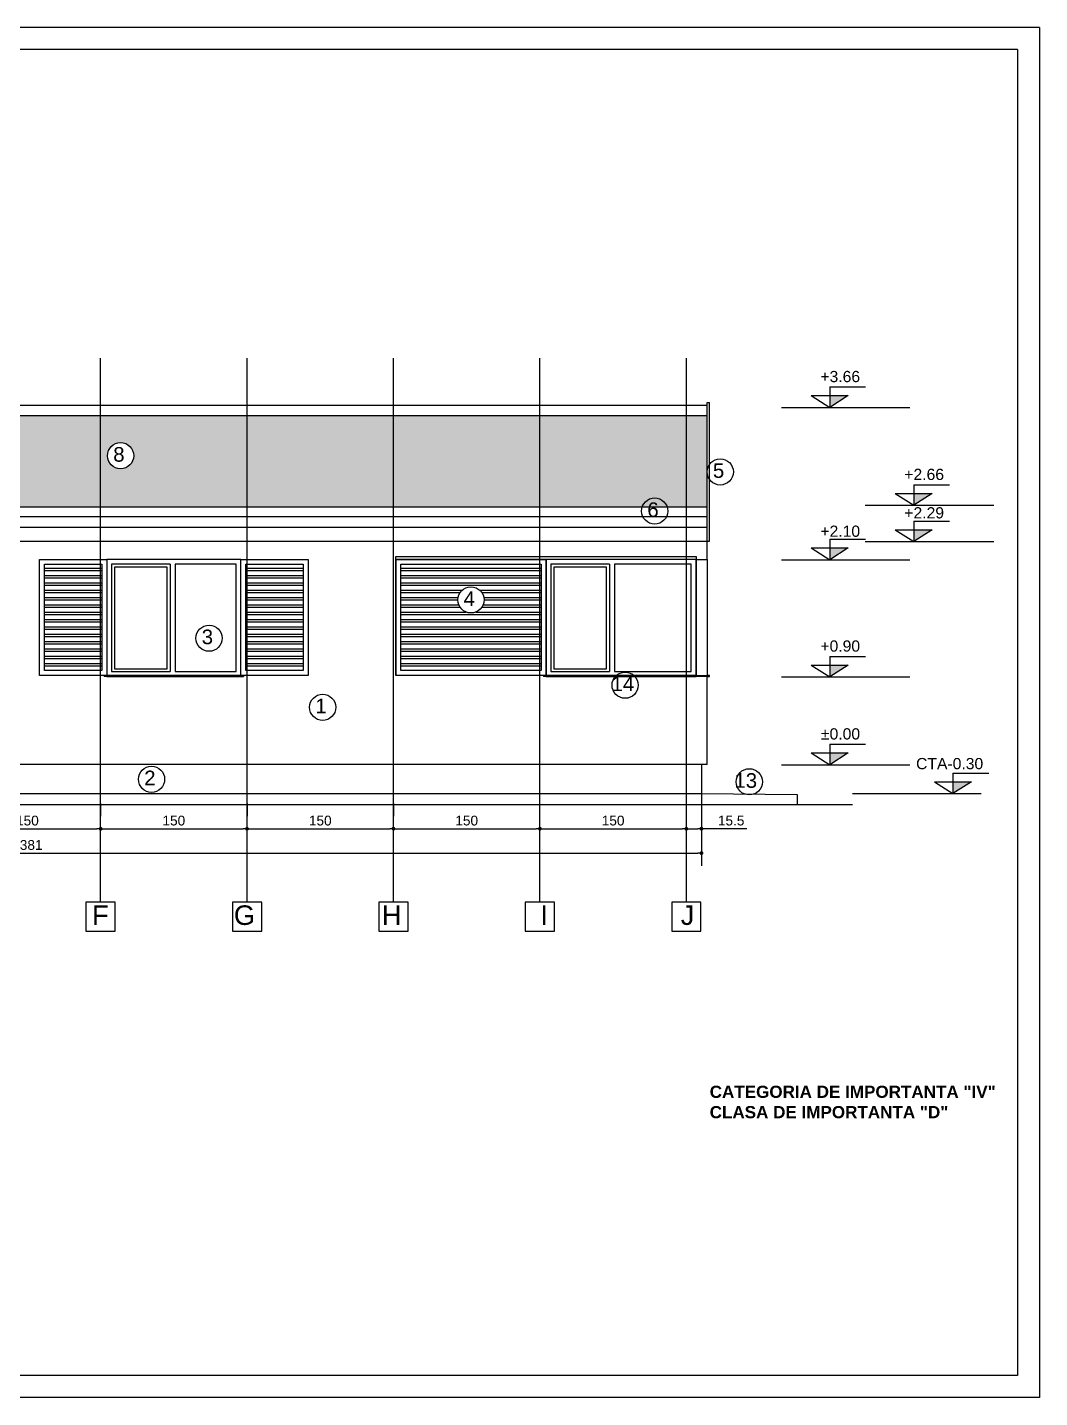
# Model space of a CAD drawing. Header units: millimetres. Extents: x 10453 to 58457, y -15634 to -5634.
# Drawn here: x 51405 to 52442, y -7918 to -6514 of the extents above; entities that cross this region are included whole.
import ezdxf

# ---------------------------------------------------------------- set-up
doc = ezdxf.new("R2010")
doc.units = ezdxf.units.MM
doc.header["$MEASUREMENT"] = 0
doc.layers.get('Defpoints').update_dxf_attribs({"color": 210, "lineweight": 0})
doc.styles.add('1pe200', font='arial.ttf', dxfattribs={"height": 55})
doc.styles.get("Standard").update_dxf_attribs({"font": 'arial.ttf', "height": 10})
doc.styles.add('Stilul meu', font='arial.ttf', dxfattribs={"height": 21})
doc.dimstyles.get("Standard").update_dxf_attribs({"dimscale": 1.3, "dimtxt": 35, "dimasz": 3, "dimexe": 10, "dimexo": 20, "dimgap": 2.5, "dimtad": 1, "dimdsep": 46, "dimtxsty": 'Standard', "dimblk": 'DOT', "dimcen": 3, "dimazin": 0, "dimtfac": 1, "dimtofl": 0, "dimtmove": 0, "dimatfit": 3, "dimldrblk": 'DOT', "dimfxl": 0.18, "dimtolj": 1, "dimtzin": 0, "dimlwe": -1, "dimarcsym": 0})

# ---------------------------------------------------------------- blocks, each defined once
blk = doc.blocks.new('_Dot')
at = {"color": 0, "linetype": 'ByBlock', "lineweight": -2}
blk.add_line((-0.5, 0), (-1, 0), dxfattribs=at)
at = {"color": 0, "linetype": 'ByBlock', "const_width": 0.5}
blk.add_lwpolyline([(-0.25, 0, 1), (0.25, 0, 1)], format="xyb", close=True, dxfattribs=at)
blk = doc.blocks.new('*D344')
at = {"color": 0, "ltscale": 10, "transparency": 16777216}
for p, q in [((50714.7, -7325.2), (50714.7, -7373.2)), ((52095.7, -7325.2), (52095.7, -7373.2))]:
    blk.add_line(p, q, dxfattribs=at)
at = {"color": 0, "linetype": 'ByBlock', "lineweight": -2, "ltscale": 10, "transparency": 16777216}
blk.add_line((50718.6, -7360.2), (52091.8, -7360.2), dxfattribs=at)
at = {"layer": 'Defpoints', "color": 0, "ltscale": 10, "transparency": 16777216}
for p in [(50714.7, -7299.2), (52095.7, -7299.2), (52095.7, -7360.2)]:
    blk.add_point(p, dxfattribs=at)
at = {"color": 0, "lineweight": -2, "ltscale": 10, "transparency": 16777216, "xscale": 3.9, "yscale": 3.9, "zscale": 3.9, "rotation": 180}
blk.add_blockref('_Dot', (50714.7, -7360.2), dxfattribs=at)
at = {"color": 0, "lineweight": -2, "ltscale": 10, "transparency": 16777216, "xscale": 3.9, "yscale": 3.9, "zscale": 3.9}
blk.add_blockref('_Dot', (52095.7, -7360.2), dxfattribs=at)
at = {"color": 0, "ltscale": 10, "transparency": 16777216, "insert": (51405.2, -7351.9), "char_height": 10, "attachment_point": 5}
blk.add_mtext('\\A1;1381', dxfattribs=at)
blk = doc.blocks.new('*D350')
at = {"color": 0, "ltscale": 10, "transparency": 16777216}
for p, q in [((51330.2, -7309.2), (51330.2, -7322.2)), ((51480.2, -7361.2), (51480.2, -7348.2))]:
    blk.add_line(p, q, dxfattribs=at)
at = {"color": 0, "linetype": 'ByBlock', "lineweight": -2, "ltscale": 10, "transparency": 16777216}
blk.add_line((51334.1, -7335.2), (51476.3, -7335.2), dxfattribs=at)
at = {"layer": 'Defpoints', "color": 0, "ltscale": 10, "transparency": 16777216}
for p in [(51330.2, -7335.2), (51480.2, -7335.2), (51480.2, -7335.2)]:
    blk.add_point(p, dxfattribs=at)
at = {"color": 0, "lineweight": -2, "ltscale": 10, "transparency": 16777216, "xscale": 3.9, "yscale": 3.9, "zscale": 3.9, "rotation": 180}
blk.add_blockref('_Dot', (51330.2, -7335.2), dxfattribs=at)
at = {"color": 0, "lineweight": -2, "ltscale": 10, "transparency": 16777216, "xscale": 3.9, "yscale": 3.9, "zscale": 3.9}
blk.add_blockref('_Dot', (51480.2, -7335.2), dxfattribs=at)
at = {"color": 0, "ltscale": 10, "transparency": 16777216, "insert": (51405.2, -7326.9), "char_height": 10, "attachment_point": 5}
blk.add_mtext('\\A1;150', dxfattribs=at)
blk = doc.blocks.new('*D351')
at = {"color": 0, "ltscale": 10, "transparency": 16777216}
for p, q in [((51480.2, -7309.2), (51480.2, -7322.2)), ((51630.2, -7360.3), (51630.2, -7348.2))]:
    blk.add_line(p, q, dxfattribs=at)
at = {"color": 0, "linetype": 'ByBlock', "lineweight": -2, "ltscale": 10, "transparency": 16777216}
blk.add_line((51484.1, -7335.2), (51626.3, -7335.2), dxfattribs=at)
at = {"layer": 'Defpoints', "color": 0, "ltscale": 10, "transparency": 16777216}
for p in [(51480.2, -7335.2), (51630.2, -7334.3), (51630.2, -7335.2)]:
    blk.add_point(p, dxfattribs=at)
at = {"color": 0, "lineweight": -2, "ltscale": 10, "transparency": 16777216, "xscale": 3.9, "yscale": 3.9, "zscale": 3.9, "rotation": 180}
blk.add_blockref('_Dot', (51480.2, -7335.2), dxfattribs=at)
at = {"color": 0, "lineweight": -2, "ltscale": 10, "transparency": 16777216, "xscale": 3.9, "yscale": 3.9, "zscale": 3.9}
blk.add_blockref('_Dot', (51630.2, -7335.2), dxfattribs=at)
at = {"color": 0, "ltscale": 10, "transparency": 16777216, "insert": (51555.2, -7326.9), "char_height": 10, "attachment_point": 5}
blk.add_mtext('\\A1;150', dxfattribs=at)
blk = doc.blocks.new('*D352')
at = {"color": 0, "ltscale": 10, "transparency": 16777216}
for p, q in [((51630.2, -7309.2), (51630.2, -7322.2)), ((51780.2, -7355), (51780.2, -7348.2))]:
    blk.add_line(p, q, dxfattribs=at)
at = {"color": 0, "linetype": 'ByBlock', "lineweight": -2, "ltscale": 10, "transparency": 16777216}
blk.add_line((51634.1, -7335.2), (51776.3, -7335.2), dxfattribs=at)
at = {"layer": 'Defpoints', "color": 0, "ltscale": 10, "transparency": 16777216}
for p in [(51630.2, -7335.2), (51780.2, -7329), (51780.2, -7335.2)]:
    blk.add_point(p, dxfattribs=at)
at = {"color": 0, "lineweight": -2, "ltscale": 10, "transparency": 16777216, "xscale": 3.9, "yscale": 3.9, "zscale": 3.9, "rotation": 180}
blk.add_blockref('_Dot', (51630.2, -7335.2), dxfattribs=at)
at = {"color": 0, "lineweight": -2, "ltscale": 10, "transparency": 16777216, "xscale": 3.9, "yscale": 3.9, "zscale": 3.9}
blk.add_blockref('_Dot', (51780.2, -7335.2), dxfattribs=at)
at = {"color": 0, "ltscale": 10, "transparency": 16777216, "insert": (51705.2, -7326.9), "char_height": 10, "attachment_point": 5}
blk.add_mtext('\\A1;150', dxfattribs=at)
blk = doc.blocks.new('*D353')
at = {"color": 0, "ltscale": 10, "transparency": 16777216}
for p, q in [((51780.2, -7309.2), (51780.2, -7322.2)), ((51930.2, -7361.2), (51930.2, -7348.2))]:
    blk.add_line(p, q, dxfattribs=at)
at = {"color": 0, "linetype": 'ByBlock', "lineweight": -2, "ltscale": 10, "transparency": 16777216}
blk.add_line((51784.1, -7335.2), (51926.3, -7335.2), dxfattribs=at)
at = {"layer": 'Defpoints', "color": 0, "ltscale": 10, "transparency": 16777216}
for p in [(51780.2, -7335.2), (51930.2, -7335.2), (51930.2, -7335.2)]:
    blk.add_point(p, dxfattribs=at)
at = {"color": 0, "lineweight": -2, "ltscale": 10, "transparency": 16777216, "xscale": 3.9, "yscale": 3.9, "zscale": 3.9, "rotation": 180}
blk.add_blockref('_Dot', (51780.2, -7335.2), dxfattribs=at)
at = {"color": 0, "lineweight": -2, "ltscale": 10, "transparency": 16777216, "xscale": 3.9, "yscale": 3.9, "zscale": 3.9}
blk.add_blockref('_Dot', (51930.2, -7335.2), dxfattribs=at)
at = {"color": 0, "ltscale": 10, "transparency": 16777216, "insert": (51855.2, -7326.9), "char_height": 10, "attachment_point": 5}
blk.add_mtext('\\A1;150', dxfattribs=at)
blk = doc.blocks.new('*D354')
at = {"color": 0, "linetype": 'ByBlock', "lineweight": -2, "ltscale": 10, "transparency": 16777216}
blk.add_line((51934.1, -7335.2), (52076.3, -7335.2), dxfattribs=at)
at = {"color": 0, "ltscale": 10, "transparency": 16777216}
for p, q in [((51930.2, -7361.2), (51930.2, -7348.2)), ((52080.2, -7355), (52080.2, -7348.2))]:
    blk.add_line(p, q, dxfattribs=at)
at = {"layer": 'Defpoints', "color": 0, "ltscale": 10, "transparency": 16777216}
for p in [(51930.2, -7335.2), (52080.2, -7329), (52080.2, -7335.2)]:
    blk.add_point(p, dxfattribs=at)
at = {"color": 0, "lineweight": -2, "ltscale": 10, "transparency": 16777216, "xscale": 3.9, "yscale": 3.9, "zscale": 3.9, "rotation": 180}
blk.add_blockref('_Dot', (51930.2, -7335.2), dxfattribs=at)
at = {"color": 0, "lineweight": -2, "ltscale": 10, "transparency": 16777216, "xscale": 3.9, "yscale": 3.9, "zscale": 3.9}
blk.add_blockref('_Dot', (52080.2, -7335.2), dxfattribs=at)
at = {"color": 0, "ltscale": 10, "transparency": 16777216, "insert": (52005.2, -7326.9), "char_height": 10, "attachment_point": 5}
blk.add_mtext('\\A1;150', dxfattribs=at)
blk = doc.blocks.new('*D355')
at = {"color": 0, "ltscale": 10, "transparency": 16777216}
for p, q in [((52095.7, -7295.3), (52095.7, -7348.2)), ((52080.2, -7361.2), (52080.2, -7348.2))]:
    blk.add_line(p, q, dxfattribs=at)
at = {"color": 0, "linetype": 'ByBlock', "lineweight": -2, "ltscale": 10, "transparency": 16777216}
for p, q in [((52084.1, -7335.2), (52091.8, -7335.2)), ((52142, -7335.2), (52095.7, -7335.2))]:
    blk.add_line(p, q, dxfattribs=at)
at = {"layer": 'Defpoints', "color": 0, "ltscale": 10, "transparency": 16777216}
for p in [(52095.7, -7269.3), (52080.2, -7335.2), (52095.7, -7335.2)]:
    blk.add_point(p, dxfattribs=at)
at = {"color": 0, "lineweight": -2, "ltscale": 10, "transparency": 16777216, "xscale": 3.9, "yscale": 3.9, "zscale": 3.9, "rotation": 180}
blk.add_blockref('_Dot', (52080.2, -7335.2), dxfattribs=at)
at = {"color": 0, "lineweight": -2, "ltscale": 10, "transparency": 16777216, "xscale": 3.9, "yscale": 3.9, "zscale": 3.9}
blk.add_blockref('_Dot', (52095.7, -7335.2), dxfattribs=at)
at = {"color": 0, "ltscale": 10, "transparency": 16777216, "insert": (52126.1, -7326.9), "char_height": 10, "attachment_point": 5}
blk.add_mtext('\\A1;15.5', dxfattribs=at)

msp = doc.modelspace()

# ---------------------------------------------------------------- hatches: boundary and pattern name
at = {"ltscale": 10}
h = msp.add_hatch(dxfattribs=at)
h.set_pattern_fill('AR-RSHKE', color=256, scale=1.5, angle=180, style=0)
h.set_pattern_definition([(180, (31501.795, -11692.68), (-38.25, -18), [9, -7.5, 10.5, -4.5, 13.5, -6]), (180, (31492.795, -11693.43), (-38.25, -18), [7.5, -28.5, 6, -9]), (180, (31474.795, -11691.556), (-38.25, -18), [4.5, -46.5]), (270, (31501.795, -11692.68), (12.75, -18), [17.25, -54.75]), (270, (31492.795, -11692.68), (12.75, -18), [16.875, -55.125]), (270, (31485.295, -11692.68), (12.75, -18), [15.75, -56.25]), (270, (31474.795, -11691.556), (12.75, -18), [17.25, -54.75]), (270, (31470.295, -11691.556), (12.75, -18), [17.25, -54.75]), (270, (31456.795, -11692.68), (12.75, -18), [16.5, -55.5])])
edge = h.paths.add_edge_path()
edge.add_arc((51500.646, -6953.083), 13.422, 0, 360)
h.paths.add_polyline_path([(52101.457, -6912), (50708.957, -6912), (50708.957, -7005.489), (52101.457, -7005.489)])

# ---------------------------------------------------------------- linework, layer by layer
at = {"ltscale": 2}
for p, q in [((52442.059, -6514.325), (50446.859, -6514.325)), ((52442.059, -6514.325), (52442.059, -7917.93)), ((52442.059, -7917.93), (50446.859, -7917.93))]:
    msp.add_line(p, q, dxfattribs=at)
at = {"ltscale": 10}
for p, q in [((52442.059, -6514.325), (52442.059, -7917.93)), ((52419.559, -6536.825), (50469.359, -6536.825)), ((52419.559, -6536.825), (52419.559, -7895.43)), ((52227.158, -6882.642), (52227.158, -6903.661)), ((50918.049, -6901.207), (52101.457, -6901.207)), ((52101.457, -7040.633), (52101.457, -6898.707)), ((52101.457, -6898.707), (52103.957, -6898.707)), ((52103.957, -7040.633), (52103.957, -6898.707)), ((52177.526, -6903.661), (52309.234, -6903.661)), ((50708.957, -6912), (52101.457, -6912)), ((52313.144, -6982.871), (52313.144, -7003.889)), ((52263.511, -7003.889), (52395.219, -7003.889)), ((50708.957, -7005.489), (52101.457, -7005.489)), ((52313.144, -7020.068), (52313.144, -7041.087)), ((50735.207, -7040.633), (52101.457, -7040.633)), ((52101.457, -7059.269), (52101.457, -7040.633)), ((52101.457, -7040.633), (52103.957, -7040.633)), ((52227.158, -7038.704), (52227.158, -7059.722)), ((52263.511, -7041.087), (52395.219, -7041.087)), ((51486.457, -7059.269), (51486.457, -7178.269)), ((51623.957, -7178.269), (51623.957, -7059.269)), ((51623.957, -7178.269), (51623.957, -7059.269)), ((51623.957, -7178.269), (51623.957, -7059.269)), ((51623.957, -7178.269), (51623.957, -7059.269)), ((51623.957, -7178.269), (51623.957, -7059.269)), ((51623.957, -7178.269), (51623.957, -7059.269)), ((51782.707, -7059.269), (51782.707, -7056.269)), ((51936.457, -7059.269), (51782.707, -7059.269)), ((51782.707, -7059.269), (51782.707, -7178.269)), ((51936.457, -7059.269), (51936.457, -7178.269)), ((51936.457, -7178.269), (51936.457, -7059.269)), ((52090.207, -7059.269), (52101.457, -7059.269)), ((52090.207, -7059.269), (52101.457, -7059.269)), ((52090.207, -7178.269), (52090.207, -7059.269)), ((52090.207, -7178.269), (52090.207, -7059.269)), ((52090.207, -7059.269), (52101.457, -7059.269)), ((52090.207, -7059.269), (52101.457, -7059.269)), ((52090.207, -7178.269), (52090.207, -7059.269)), ((52090.207, -7178.269), (52090.207, -7059.269)), ((52090.207, -7059.269), (52101.457, -7059.269)), ((52090.207, -7059.269), (52101.457, -7059.269)), ((52090.207, -7178.269), (52090.207, -7059.269)), ((52090.207, -7178.269), (52090.207, -7059.269)), ((52090.207, -7059.269), (52090.207, -7178.269)), ((52101.457, -7059.269), (52101.457, -7178.269)), ((52101.457, -7059.269), (52101.457, -7178.269)), ((52101.457, -7059.269), (52101.457, -7178.269)), ((52177.526, -7059.722), (52309.234, -7059.722)), ((51422.707, -7068.269), (51481.457, -7068.269)), ((51422.707, -7070.769), (51481.457, -7070.769)), ((51422.707, -7070.769), (51481.457, -7070.769)), ((51486.457, -7060.269), (51486.457, -7178.269)), ((51551.457, -7064.269), (51551.457, -7174.269)), ((51556.457, -7064.269), (51556.457, -7174.269)), ((51628.957, -7068.269), (51687.707, -7068.269)), ((51628.957, -7070.769), (51687.707, -7070.769)), ((51628.957, -7070.769), (51687.707, -7070.769)), ((51787.707, -7068.269), (51931.457, -7068.269)), ((51787.707, -7070.769), (51931.457, -7070.769)), ((51787.707, -7070.769), (51931.457, -7070.769)), ((51936.457, -7060.269), (51936.457, -7178.269)), ((52001.457, -7064.269), (52001.457, -7174.269)), ((52006.457, -7064.269), (52006.457, -7174.269)), ((51422.707, -7075.769), (51481.457, -7075.769)), ((51422.707, -7078.269), (51481.457, -7078.269)), ((51422.707, -7078.269), (51481.457, -7078.269)), ((51422.707, -7083.269), (51481.457, -7083.269)), ((51422.707, -7085.769), (51481.457, -7085.769)), ((51422.707, -7085.769), (51481.457, -7085.769)), ((51628.957, -7075.769), (51687.707, -7075.769)), ((51628.957, -7078.269), (51687.707, -7078.269)), ((51628.957, -7078.269), (51687.707, -7078.269)), ((51628.957, -7083.269), (51687.707, -7083.269)), ((51628.957, -7085.769), (51687.707, -7085.769)), ((51628.957, -7085.769), (51687.707, -7085.769)), ((51787.707, -7075.769), (51931.457, -7075.769)), ((51787.707, -7078.269), (51931.457, -7078.269)), ((51787.707, -7078.269), (51931.457, -7078.269)), ((51787.707, -7083.269), (51931.457, -7083.269)), ((51787.707, -7085.769), (51931.457, -7085.769)), ((51787.707, -7085.769), (51931.457, -7085.769)), ((51422.707, -7090.769), (51481.457, -7090.769)), ((51422.707, -7090.769), (51481.457, -7090.769)), ((51422.707, -7093.269), (51481.457, -7093.269)), ((51422.707, -7093.269), (51481.457, -7093.269)), ((51422.707, -7093.269), (51481.457, -7093.269)), ((51422.707, -7098.269), (51481.395, -7098.269)), ((51422.707, -7100.769), (51481.16, -7100.769)), ((51422.707, -7100.769), (51481.16, -7100.769)), ((51628.957, -7090.769), (51687.707, -7090.769)), ((51628.957, -7090.769), (51687.707, -7090.769)), ((51628.957, -7093.269), (51687.707, -7093.269)), ((51628.957, -7093.269), (51687.707, -7093.269)), ((51628.957, -7093.269), (51687.707, -7093.269)), ((51628.957, -7098.269), (51687.645, -7098.269)), ((51628.957, -7100.769), (51687.41, -7100.769)), ((51628.957, -7100.769), (51687.41, -7100.769)), ((51787.707, -7090.769), (51850.63, -7090.769)), ((51787.707, -7090.769), (51850.63, -7090.769)), ((51787.707, -7093.269), (51848.451, -7093.269)), ((51787.707, -7093.269), (51848.451, -7093.269)), ((51787.707, -7093.269), (51848.451, -7093.269)), ((51787.707, -7098.269), (51846.395, -7098.269)), ((51787.707, -7100.769), (51846.16, -7100.769)), ((51787.707, -7100.769), (51846.16, -7100.769)), ((51868.534, -7090.769), (51931.457, -7090.769)), ((51868.534, -7090.769), (51931.457, -7090.769)), ((51870.712, -7093.269), (51931.457, -7093.269)), ((51870.712, -7093.269), (51931.457, -7093.269)), ((51870.712, -7093.269), (51931.457, -7093.269)), ((51872.768, -7098.269), (51931.457, -7098.269)), ((51873.003, -7100.769), (51931.457, -7100.769)), ((51873.003, -7100.769), (51931.457, -7100.769)), ((51422.707, -7105.769), (51482.126, -7105.769)), ((51422.707, -7108.269), (51481.457, -7108.269)), ((51422.707, -7108.269), (51481.457, -7108.269)), ((51422.707, -7113.269), (51481.457, -7113.269)), ((51422.707, -7115.769), (51481.457, -7115.769)), ((51422.707, -7115.769), (51481.457, -7115.769)), ((51628.957, -7105.769), (51688.376, -7105.769)), ((51628.957, -7108.269), (51687.707, -7108.269)), ((51628.957, -7108.269), (51687.707, -7108.269)), ((51628.957, -7113.269), (51687.707, -7113.269)), ((51628.957, -7115.769), (51687.707, -7115.769)), ((51628.957, -7115.769), (51687.707, -7115.769)), ((51787.707, -7105.769), (51847.126, -7105.769)), ((51787.707, -7108.269), (51848.451, -7108.269)), ((51787.707, -7108.269), (51848.451, -7108.269)), ((51787.707, -7113.269), (51854.694, -7113.269)), ((51787.707, -7115.769), (51931.457, -7115.769)), ((51787.707, -7115.769), (51931.457, -7115.769)), ((51864.469, -7113.269), (51931.457, -7113.269)), ((51870.712, -7108.269), (51931.457, -7108.269)), ((51870.712, -7108.269), (51931.457, -7108.269)), ((51872.037, -7105.769), (51931.457, -7105.769)), ((51422.707, -7120.769), (51481.457, -7120.769)), ((51422.707, -7123.269), (51481.457, -7123.269)), ((51422.707, -7123.269), (51481.457, -7123.269)), ((51422.707, -7128.269), (51481.457, -7128.269)), ((51422.707, -7128.269), (51481.457, -7128.269)), ((51628.957, -7120.769), (51687.707, -7120.769)), ((51628.957, -7123.269), (51687.707, -7123.269)), ((51628.957, -7123.269), (51687.707, -7123.269)), ((51628.957, -7128.269), (51687.707, -7128.269)), ((51628.957, -7128.269), (51687.707, -7128.269)), ((51787.707, -7120.769), (51931.457, -7120.769)), ((51787.707, -7123.269), (51931.457, -7123.269)), ((51787.707, -7123.269), (51931.457, -7123.269)), ((51787.707, -7128.269), (51931.457, -7128.269)), ((51787.707, -7128.269), (51931.457, -7128.269)), ((51422.707, -7130.769), (51481.457, -7130.769)), ((51422.707, -7130.769), (51481.457, -7130.769)), ((51422.707, -7130.769), (51481.457, -7130.769)), ((51422.707, -7135.769), (51481.457, -7135.769)), ((51422.707, -7138.269), (51481.457, -7138.269)), ((51422.707, -7138.269), (51481.457, -7138.269)), ((51422.707, -7143.269), (51481.457, -7143.269)), ((51628.957, -7130.769), (51687.707, -7130.769)), ((51628.957, -7130.769), (51687.707, -7130.769)), ((51628.957, -7130.769), (51687.707, -7130.769)), ((51628.957, -7135.769), (51687.707, -7135.769)), ((51628.957, -7138.269), (51687.707, -7138.269)), ((51628.957, -7138.269), (51687.707, -7138.269)), ((51628.957, -7143.269), (51687.707, -7143.269)), ((51787.707, -7130.769), (51931.457, -7130.769)), ((51787.707, -7130.769), (51931.457, -7130.769)), ((51787.707, -7130.769), (51931.457, -7130.769)), ((51787.707, -7135.769), (51931.457, -7135.769)), ((51787.707, -7138.269), (51931.457, -7138.269)), ((51787.707, -7138.269), (51931.457, -7138.269)), ((51787.707, -7143.269), (51931.457, -7143.269)), ((51422.707, -7145.769), (51481.457, -7145.769)), ((51422.707, -7145.769), (51481.457, -7145.769)), ((51422.707, -7150.769), (51481.457, -7150.769)), ((51422.707, -7153.269), (51481.457, -7153.269)), ((51422.707, -7153.269), (51481.457, -7153.269)), ((51422.707, -7158.269), (51481.457, -7158.269)), ((51628.957, -7145.769), (51687.707, -7145.769)), ((51628.957, -7145.769), (51687.707, -7145.769)), ((51628.957, -7150.769), (51687.707, -7150.769)), ((51628.957, -7153.269), (51687.707, -7153.269)), ((51628.957, -7153.269), (51687.707, -7153.269)), ((51628.957, -7158.269), (51687.707, -7158.269)), ((51787.707, -7145.769), (51931.457, -7145.769)), ((51787.707, -7145.769), (51931.457, -7145.769)), ((51787.707, -7150.769), (51931.457, -7150.769)), ((51787.707, -7153.269), (51931.457, -7153.269)), ((51787.707, -7153.269), (51931.457, -7153.269)), ((51787.707, -7158.269), (51931.457, -7158.269)), ((51422.707, -7160.769), (51481.457, -7160.769)), ((51422.707, -7160.769), (51481.457, -7160.769)), ((51422.707, -7165.769), (51481.457, -7165.769)), ((51422.707, -7168.269), (51481.457, -7168.269)), ((51628.957, -7160.769), (51687.707, -7160.769)), ((51628.957, -7160.769), (51687.707, -7160.769)), ((51628.957, -7165.769), (51687.707, -7165.769)), ((51628.957, -7168.269), (51687.707, -7168.269)), ((51787.707, -7160.769), (51931.457, -7160.769)), ((51787.707, -7160.769), (51931.457, -7160.769)), ((51787.707, -7165.769), (51931.457, -7165.769)), ((51787.707, -7168.269), (51931.457, -7168.269)), ((52227.158, -7158.704), (52227.158, -7179.722)), ((51486.457, -7178.269), (51483.957, -7178.269)), ((51483.957, -7178.269), (51483.957, -7179.269)), ((51486.457, -7178.269), (51483.957, -7178.269)), ((51483.957, -7178.269), (51483.957, -7179.269)), ((51623.957, -7179.269), (51483.957, -7179.269)), ((51623.957, -7179.269), (51483.957, -7179.269)), ((51623.957, -7178.269), (51486.457, -7178.269)), ((51623.957, -7178.269), (51486.457, -7178.269)), ((51626.457, -7178.269), (51623.957, -7178.269)), ((51626.457, -7178.269), (51623.957, -7178.269)), ((51626.457, -7179.269), (51623.957, -7179.269)), ((51626.457, -7179.269), (51623.957, -7179.269)), ((51623.957, -7179.269), (51626.457, -7179.269)), ((51626.457, -7179.269), (51623.957, -7179.269)), ((51626.457, -7179.269), (51623.957, -7179.269)), ((51623.957, -7179.269), (51626.457, -7179.269)), ((51626.457, -7178.269), (51626.457, -7179.269)), ((51936.457, -7178.269), (51933.957, -7178.269)), ((51933.957, -7178.269), (51933.957, -7179.269)), ((52101.457, -7179.269), (51933.957, -7179.269)), ((52090.207, -7178.269), (51936.457, -7178.269)), ((52090.207, -7178.269), (52101.457, -7178.269)), ((52103.957, -7178.269), (52101.457, -7178.269)), ((52101.457, -7269.269), (52101.457, -7179.269)), ((52101.457, -7179.269), (52103.957, -7179.269)), ((52103.957, -7179.269), (52103.957, -7178.269)), ((52177.526, -7179.722), (52309.234, -7179.722)), ((52227.158, -7248.704), (52227.158, -7269.722)), ((52227.158, -7248.704), (52227.158, -7269.722)), ((52227.158, -7248.704), (52227.158, -7269.722)), ((52095.701, -7269.269), (50708.957, -7269.269)), ((52095.701, -7269.269), (52095.701, -7299.269)), ((52101.457, -7269.269), (52095.701, -7269.269)), ((52177.526, -7269.722), (52309.234, -7269.722)), ((52177.526, -7269.722), (52309.234, -7269.722)), ((52177.526, -7269.722), (52309.234, -7269.722)), ((52353.27, -7278.25), (52353.27, -7299.269)), ((51030.207, -7299.269), (52095.701, -7299.269)), ((51030.207, -7310.249), (52250.402, -7310.249)), ((52095.701, -7299.269), (52193.701, -7300.249)), ((52193.701, -7300.249), (52193.701, -7310.249)), ((52250.402, -7299.269), (52382.11, -7299.269)), ((52419.559, -7895.43), (50469.359, -7895.43)), ((52442.059, -7917.93), (50446.859, -7917.93))]:
    msp.add_line(p, q, dxfattribs=at)
at = {"color": 19, "ltscale": 2}
for p, q in [((51480.207, -7410.249), (51480.207, -6853.217)), ((51630.207, -7410.249), (51630.207, -6853.217)), ((51780.207, -7410.249), (51780.207, -6853.217)), ((51930.207, -7410.249), (51930.207, -6853.217)), ((52080.207, -7410.249), (52080.207, -6853.217))]:
    msp.add_line(p, q, dxfattribs=at)
at = {"linetype": 'Continuous'}
for p, q in [((52208.196, -6891.431), (52227.158, -6903.661)), ((52208.196, -6891.431), (52246.12, -6891.431)), ((52227.158, -6882.642), (52263.884, -6882.642)), ((52246.12, -6891.431), (52227.158, -6903.661)), ((52313.144, -6982.871), (52349.87, -6982.871)), ((52294.182, -6991.66), (52313.144, -7003.889)), ((52294.182, -6991.66), (52332.106, -6991.66)), ((52332.106, -6991.66), (52313.144, -7003.889)), ((52294.182, -7028.857), (52313.144, -7041.087)), ((52294.182, -7028.857), (52332.106, -7028.857)), ((52313.144, -7020.068), (52349.87, -7020.068)), ((52332.106, -7028.857), (52313.144, -7041.087)), ((52227.158, -7038.704), (52263.884, -7038.704)), ((52208.196, -7047.493), (52227.158, -7059.722)), ((52208.196, -7047.493), (52246.12, -7047.493)), ((52246.12, -7047.493), (52227.158, -7059.722)), ((52208.196, -7167.493), (52227.158, -7179.722)), ((52208.196, -7167.493), (52246.12, -7167.493)), ((52227.158, -7158.704), (52263.884, -7158.704)), ((52246.12, -7167.493), (52227.158, -7179.722)), ((52227.158, -7248.704), (52263.884, -7248.704)), ((52227.158, -7248.704), (52263.884, -7248.704)), ((52227.158, -7248.704), (52263.884, -7248.704)), ((52208.196, -7257.493), (52227.158, -7269.722)), ((52208.196, -7257.493), (52246.12, -7257.493)), ((52208.196, -7257.493), (52227.158, -7269.722)), ((52208.196, -7257.493), (52246.12, -7257.493)), ((52208.196, -7257.493), (52227.158, -7269.722)), ((52208.196, -7257.493), (52246.12, -7257.493)), ((52246.12, -7257.493), (52227.158, -7269.722)), ((52246.12, -7257.493), (52227.158, -7269.722)), ((52246.12, -7257.493), (52227.158, -7269.722)), ((52353.27, -7278.25), (52389.996, -7278.25)), ((52334.308, -7287.039), (52353.27, -7299.269)), ((52334.308, -7287.039), (52372.232, -7287.039)), ((52372.232, -7287.039), (52353.27, -7299.269))]:
    msp.add_line(p, q, dxfattribs=at)
for p, q in [((50708.957, -7015.231), (52101.457, -7015.231)), ((50735.207, -7026.238), (52101.457, -7026.238))]:
    msp.add_line(p, q)
at = {"ltscale": 10}
for points in [[(51417.707, -7059.269), (51486.457, -7059.269), (51486.457, -7178.269), (51417.707, -7178.269)], [(51623.957, -7059.269), (51692.707, -7059.269), (51692.707, -7178.269), (51623.957, -7178.269)], [(51782.707, -7056.269), (52090.207, -7056.269), (52090.207, -7059.269), (51782.707, -7059.269)], [(51782.707, -7059.269), (51936.457, -7059.269), (51936.457, -7178.269), (51782.707, -7178.269)], [(51422.707, -7064.269), (51481.457, -7064.269), (51481.457, -7173.269), (51422.707, -7173.269)], [(51548.457, -7067.269), (51494.457, -7067.269), (51494.457, -7171.269), (51548.457, -7171.269)], [(51628.957, -7064.269), (51687.707, -7064.269), (51687.707, -7173.269), (51628.957, -7173.269)], [(51787.707, -7064.269), (51931.457, -7064.269), (51931.457, -7173.269), (51787.707, -7173.269)], [(51998.457, -7067.269), (51944.457, -7067.269), (51944.457, -7171.269), (51998.457, -7171.269)], [(51465.207, -7440.249), (51495.207, -7440.249), (51495.207, -7410.249), (51465.207, -7410.249)], [(51615.207, -7440.249), (51645.207, -7440.249), (51645.207, -7410.249), (51615.207, -7410.249)], [(51765.207, -7440.249), (51795.207, -7440.249), (51795.207, -7410.249), (51765.207, -7410.249)], [(51915.207, -7440.249), (51945.207, -7440.249), (51945.207, -7410.249), (51915.207, -7410.249)], [(52065.207, -7440.249), (52095.207, -7440.249), (52095.207, -7410.249), (52065.207, -7410.249)]]:
    msp.add_lwpolyline(points, close=True, dxfattribs=at)
for points in [[(51623.957, -7178.269), (51623.957, -7059.269), (51486.457, -7059.269), (51486.457, -7178.269)], [(51623.957, -7178.269), (51623.957, -7059.269), (51486.457, -7059.269), (51486.457, -7178.269)], [(51623.957, -7178.269), (51623.957, -7059.269), (51486.457, -7059.269), (51486.457, -7178.269)], [(51623.957, -7178.269), (51623.957, -7059.269), (51486.457, -7059.269), (51486.457, -7178.269)], [(51623.957, -7178.269), (51623.957, -7059.269), (51486.457, -7059.269), (51486.457, -7178.269)], [(51623.957, -7178.269), (51623.957, -7059.269), (51486.457, -7059.269), (51486.457, -7178.269)], [(51623.957, -7178.269), (51623.957, -7059.269)], [(51623.957, -7178.269), (51623.957, -7059.269)], [(51936.457, -7178.269), (51936.457, -7059.269), (51782.707, -7059.269), (51782.707, -7178.269)], [(51936.457, -7178.269), (51936.457, -7059.269), (51782.707, -7059.269), (51782.707, -7178.269)], [(52090.207, -7178.269), (52090.207, -7059.269), (51936.457, -7059.269), (51936.457, -7178.269)], [(52090.207, -7178.269), (52090.207, -7059.269), (51936.457, -7059.269), (51936.457, -7178.269)], [(52090.207, -7178.269), (52090.207, -7059.269), (51936.457, -7059.269), (51936.457, -7178.269)], [(51551.457, -7064.269), (51491.457, -7064.269), (51491.457, -7174.269), (51551.457, -7174.269)], [(51551.457, -7064.269), (51491.457, -7064.269), (51491.457, -7174.269), (51551.457, -7174.269)], [(51551.457, -7064.269), (51491.457, -7064.269), (51491.457, -7174.269), (51551.457, -7174.269)], [(51556.457, -7174.269), (51618.957, -7174.269), (51618.957, -7064.269), (51556.457, -7064.269)], [(51556.457, -7174.269), (51618.957, -7174.269), (51618.957, -7064.269), (51556.457, -7064.269)], [(51556.457, -7174.269), (51618.957, -7174.269), (51618.957, -7064.269), (51556.457, -7064.269)], [(52001.457, -7064.269), (51941.457, -7064.269), (51941.457, -7174.269), (52001.457, -7174.269)], [(52001.457, -7064.269), (51941.457, -7064.269), (51941.457, -7174.269), (52001.457, -7174.269)], [(52001.457, -7064.269), (51941.457, -7064.269), (51941.457, -7174.269), (52001.457, -7174.269)], [(52006.457, -7174.269), (52085.207, -7174.269), (52085.207, -7064.269), (52006.457, -7064.269)], [(52006.457, -7174.269), (52085.207, -7174.269), (52085.207, -7064.269), (52006.457, -7064.269)], [(52006.457, -7174.269), (52085.207, -7174.269), (52085.207, -7064.269), (52006.457, -7064.269)], [(51486.457, -7179.269), (51486.457, -7179.269), (51623.957, -7179.269)], [(51486.457, -7179.269), (51486.457, -7179.269), (51623.957, -7179.269)], [(51486.457, -7179.269), (51486.457, -7179.269), (51626.457, -7179.269)], [(51486.457, -7179.269), (51486.457, -7179.269), (51623.957, -7179.269)], [(51486.457, -7179.269), (51486.457, -7179.269), (51623.957, -7179.269)], [(51486.457, -7179.269), (51486.457, -7179.269), (51626.457, -7179.269)], [(51936.457, -7179.269), (51936.457, -7179.269), (52090.207, -7179.269)], [(51936.457, -7179.269), (51936.457, -7179.269), (52090.207, -7179.269)]]:
    msp.add_lwpolyline(points, dxfattribs=at)
for centre in [(51500.646, -6953.083), (52114.915, -6969.67), (52047.752, -7009.749), (51859.582, -7100.769), (51591.275, -7140.015), (52017.474, -7188.134), (51707.662, -7210.795), (51532.36, -7284.561), (52144.701, -7287.135)]:
    msp.add_circle(centre, 13.422, dxfattribs=at)
at = {"linetype": 'Continuous'}
for points in [[(52227.158, -6903.661), (52227.158, -6891.431), (52227.158, -6903.661), (52246.12, -6891.431)], [(52313.144, -7003.889), (52313.144, -6991.66), (52313.144, -7003.889), (52332.106, -6991.66)], [(52313.144, -7041.087), (52313.144, -7028.857), (52313.144, -7041.087), (52332.106, -7028.857)], [(52227.158, -7059.722), (52227.158, -7047.493), (52227.158, -7059.722), (52246.12, -7047.493)], [(52227.158, -7179.722), (52227.158, -7167.493), (52227.158, -7179.722), (52246.12, -7167.493)], [(52227.158, -7269.722), (52227.158, -7257.493), (52227.158, -7269.722), (52246.12, -7257.493)], [(52227.158, -7269.722), (52227.158, -7257.493), (52227.158, -7269.722), (52246.12, -7257.493)], [(52227.158, -7269.722), (52227.158, -7257.493), (52227.158, -7269.722), (52246.12, -7257.493)], [(52353.27, -7299.269), (52353.27, -7287.039), (52353.27, -7299.269), (52372.232, -7287.039)]]:
    msp.add_solid(points, dxfattribs=at)

# ---------------------------------------------------------------- texts
at = {"ltscale": 10, "attachment_point": 3}
for s, insert, char_height, width in [('+3.66', (52258.179, -6866.229), 11.5, 58.2011), ('8', (51504.776, -6944.218), 15, 8.27298), ('5', (52119.046, -6960.805), 15, 8.27298), ('+2.66', (52344.165, -6966.458), 11.5, 58.2011), ('6', (52051.883, -7000.884), 15, 8.27298), ('+2.29', (52344.165, -7005.817), 11.5, 58.2011), ('+2.10', (52258.179, -7024.669), 11.5, 58.2011), ('4', (51863.712, -7091.904), 15, 8.27298), ('3', (51595.405, -7131.151), 15, 8.27298), ('+0.90', (52258.179, -7142.291), 11.5, 58.2011), ('14', (52026.81, -7179.269), 15, 8.27298), ('1', (51711.793, -7201.931), 15, 8.27298), ('%%P0.00', (52258.179, -7232.291), 11.5, 58.2011), ('%%P0.00', (52258.179, -7232.291), 11.5, 58.2011), ('%%P0.00', (52258.179, -7232.291), 11.5, 58.2011), ('CTA-0.30', (52384.291, -7262.735), 11.5, 58.2011), ('2', (51536.49, -7275.696), 15, 8.27298), ('13', (52152.667, -7278.27), 15, 8.27298)]:
    msp.add_mtext(s, dxfattribs=dict(at, insert=insert, char_height=char_height, width=width))
at = {"ltscale": 10}
for s, insert, char_height, width, attachment_point, style in [('F', (51488.43, -7413.726), 20, 21.44505, 3, '1pe200'), ('G', (51638.43, -7413.726), 20, 21.44505, 3, '1pe200'), ('H', (51788.43, -7413.726), 20, 21.44505, 3, '1pe200'), ('I', (51938.43, -7413.726), 20, 21.44505, 3, '1pe200'), ('J', (52088.43, -7413.726), 20, 21.44505, 3, '1pe200'), ('{\\fArial|b1|i0|c0|p34;\\H0.7143x;\\P\\H0.8333x;CATEGORIA DE IMPORTANTA "IV"\\PCLASA DE IMPORTANTA "D"}', (52104.102, -7573.414), 21, 437.57382, 1, 'Stilul meu')]:
    msp.add_mtext(s, dxfattribs=dict(at, insert=insert, char_height=char_height, width=width, attachment_point=attachment_point, style=style))

# ---------------------------------------------------------------- dimensions: what is measured, and where the dimension line sits
dim = msp.add_linear_dim(base=(52095.701, -7335.249), p1=(52080.207, -7335.249), p2=(52095.701, -7269.269), dimstyle='Standard', override={"dimdec": 1, "dimtmove": 1}, dxfattribs=at)
dim.commit()
dim.dimension.update_dxf_attribs({"geometry": '*D355', "text_midpoint": (52126.148, -7332.085), "dimtype": 160})
for base, p1, p2, override, picture, middle in [((52095.707, -7360.229), (50714.706, -7299.249), (52095.707, -7299.249), {"dimtmove": 1}, '*D344', (51405.206, -7351.87)), ((51480.207, -7335.249), (51330.207, -7335.249), (51480.207, -7335.249), {"dimtmove": 1}, '*D350', (51405.207, -7326.893)), ((51630.207, -7335.249), (51480.207, -7335.249), (51630.207, -7334.274), {"dimtmove": 1}, '*D351', (51555.207, -7326.893)), ((51780.207, -7335.248), (51630.248, -7335.248), (51780.207, -7328.976), {"dimdec": 1, "dimtmove": 1}, '*D352', (51705.227, -7326.892)), ((51930.207, -7335.248), (51780.207, -7335.248), (51930.207, -7335.248), {"dimtmove": 1}, '*D353', (51855.207, -7326.892)), ((52080.207, -7335.248), (51930.207, -7335.248), (52080.207, -7328.976), {"dimtmove": 1}, '*D354', (52005.207, -7326.892))]:
    dim = msp.add_linear_dim(base=base, p1=p1, p2=p2, dimstyle='Standard', override=override, dxfattribs=at)
    dim.commit()
    dim.dimension.update_dxf_attribs({"geometry": picture, "text_midpoint": middle})

doc.saveas('drawing.dxf')
